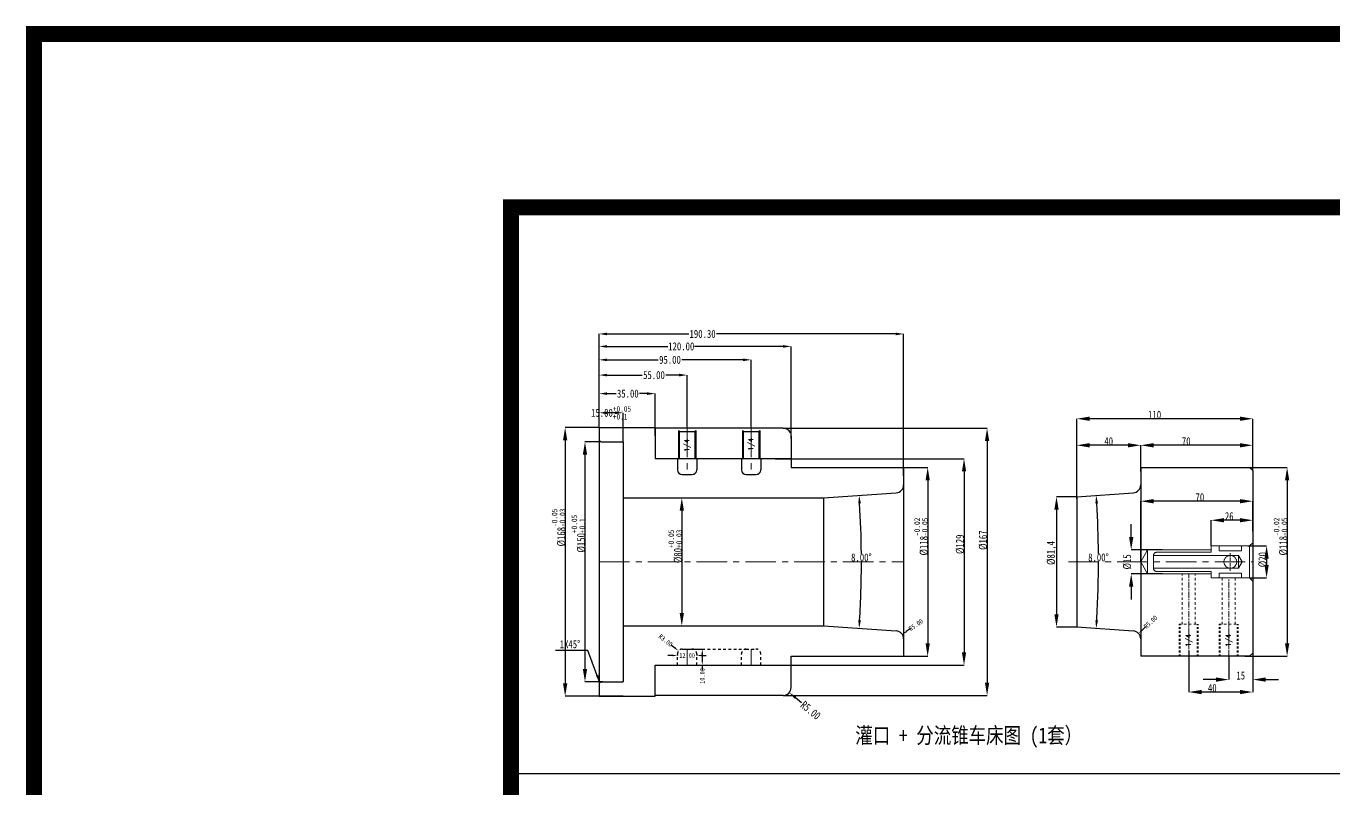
# Model space of a CAD drawing. Header units: millimetres. Extents: x 723 to 11228, y -2384 to 1578.
# Drawn here: x 723 to 1540, y 1102 to 1578 of the extents above; entities that cross this region are included whole.
import ezdxf
from ezdxf.enums import TextEntityAlignment as Align

# ---------------------------------------------------------------- set-up
doc = ezdxf.new("R2010")
doc.units = ezdxf.units.MM
doc.header["$LTSCALE"] = 16.335
doc.header["$PDMODE"] = 3
doc.header["$PDSIZE"] = 0.3125
for name, pattern in [('CENTER', [0.6, 0.375, -0.075, 0.075, -0.075]), ('HIDDEN', [0.2, 0.1, -0.1]), ('HIDDENX2', [0.75, 0.5, -0.25])]:
    doc.linetypes.add(name, pattern=pattern)
doc.layers.get('0').update_dxf_attribs({"linetype": 'CONTINUOUS'})
doc.layers.get('Defpoints').update_dxf_attribs({"linetype": 'CONTINUOUS'})
for name, color, linetype, lineweight in [('cool', 153, 'HIDDEN', 9), ('moldbase', 7, 'CONTINUOUS', 20), ('screw', 33, 'CONTINUOUS', 13), ('虚线', 6, 'HIDDENX2', 13)]:
    doc.layers.add(name, color=color, linetype=linetype, lineweight=lineweight)
doc.layers.add('DEFAULT_2', color=8, linetype='HIDDEN')
doc.styles.get("Standard").update_dxf_attribs({"font": 'txt', "width": 0.8})
doc.styles.add('TXT', font='txt.shx', dxfattribs={"bigfont": 'gbcbig.shx'})
doc.dimstyles.new('ISO-25', dxfattribs={"dimtxt": 8, "dimasz": 8, "dimexe": 0, "dimexo": 0, "dimgap": 0, "dimtad": 1, "dimtxsty": 'Standard', "dimcen": 0, "dimclrd": 4, "dimclre": 4, "dimclrt": 6, "dimadec": 0, "dimazin": 0, "dimtfac": 1, "dimtofl": 0, "dimtmove": 0, "dimatfit": 3, "dimfxl": 0, "dimarcsym": 0})
doc.dimstyles.get("Standard").update_dxf_attribs({"dimtxt": 0.15625, "dimasz": 0.1875, "dimexe": 0.125, "dimexo": 0.0625, "dimtad": 0, "dimtih": 1, "dimtoh": 1, "dimdsep": 46, "dimtxsty": 'Standard', "dimcen": 0.09, "dimadec": 0, "dimazin": 0, "dimtp": 0.01, "dimtm": 0.01, "dimtfac": 1, "dimtofl": 0, "dimtmove": 0, "dimatfit": 3, "dimfxl": 0, "dimtolj": 1, "dimarcsym": 0})
doc.dimstyles.new('STANDARD$0', dxfattribs={"dimscale": 2, "dimtxt": 3, "dimasz": 3, "dimexe": 1.25, "dimexo": 0.625, "dimgap": 0.5, "dimtad": 0, "dimdsep": 46, "dimlunit": 6, "dimtxsty": 'Standard', "dimblk": 'CLOSEDBLANK', "dimcen": 0, "dimclrt": 2, "dimazin": 2, "dimtfac": 2, "dimtmove": 1, "dimatfit": 3, "dimfxl": 0, "dimtolj": 1, "dimtzin": 0, "dimarcsym": 0})

# ---------------------------------------------------------------- blocks, each defined once
blk = doc.blocks.new('*D26')
at = {"color": 4, "lineweight": -2}
for p, q in [((1271.19, 1302.6), (1286.22, 1302.6)), ((1286.22, 1294.6), (1286.22, 1192.6)), ((1271.19, 1184.6), (1286.22, 1184.6))]:
    blk.add_line(p, q, dxfattribs=at)
at = {"color": 4}
for points in [[(1284.89, 1294.6), (1287.56, 1294.6), (1286.22, 1302.6)], [(1284.89, 1192.6), (1287.56, 1192.6), (1286.22, 1184.6)]]:
    blk.add_solid(points, dxfattribs=at)
at = {"layer": 'Defpoints', "color": 0}
for p in [(1271.19, 1302.6), (1271.19, 1184.6), (1286.22, 1184.6)]:
    blk.add_point(p, dxfattribs=at)
at = {"color": 6, "lineweight": 0, "insert": (1282.14, 1259.41), "char_height": 5, "attachment_point": 5, "rotation": 90}
blk.add_mtext('%%C118{\\H0.7x;\\S-0.02^ -0.05;}', dxfattribs=at)
blk = doc.blocks.new('*D27')
at = {"color": 4, "lineweight": -2}
for p, q in [((1111.99, 1283.6), (1132.57, 1283.6)), ((1132.57, 1275.6), (1132.57, 1211.6)), ((1111.99, 1203.6), (1132.57, 1203.6))]:
    blk.add_line(p, q, dxfattribs=at)
at = {"color": 4}
for points in [[(1131.23, 1275.6), (1133.9, 1275.6), (1132.57, 1283.6)], [(1131.23, 1211.6), (1133.9, 1211.6), (1132.57, 1203.6)]]:
    blk.add_solid(points, dxfattribs=at)
at = {"layer": 'Defpoints', "color": 0}
for p in [(1111.99, 1283.6), (1111.99, 1203.6), (1132.57, 1203.6)]:
    blk.add_point(p, dxfattribs=at)
at = {"color": 6, "lineweight": 0, "insert": (1128.48, 1253.28), "char_height": 5, "attachment_point": 5, "rotation": 90}
blk.add_mtext('%%C80{\\H0.7x;\\S+0.05^ +0.03;}', dxfattribs=at)
blk = doc.blocks.new('*D43')
at = {"color": 4, "lineweight": -2}
for start, end in [(0.50798, 3.51904), (356.48096, 0.02702)]:
    blk.add_arc((649.16, 1243.6), 595.65, start, end, dxfattribs=at)
at = {"color": 4}
for points in [[(1242.86, 1280.11), (1244.52, 1280.22), (1243.36, 1285.15)], [(1244.52, 1206.99), (1242.86, 1207.1), (1243.36, 1202.05)]]:
    blk.add_solid(points, dxfattribs=at)
at = {"layer": 'Defpoints', "color": 0}
for p in [(1221.19, 1283.6), (1266.54, 1286.78), (1244.65, 1229.74), (1221.19, 1203.6), (1266.54, 1200.43)]:
    blk.add_point(p, dxfattribs=at)
at = {"color": 6, "insert": (1244.8, 1246.38), "char_height": 5, "attachment_point": 5}
blk.add_mtext('\\A1;8.00°', dxfattribs=at)
blk = doc.blocks.new('*D28')
at = {"color": 4, "lineweight": -2}
for p, q in [((1080.89, 1327.6), (1080.89, 1348.73)), ((1085.89, 1348.73), (1091.5, 1348.73)), ((1110.89, 1348.73), (1106.16, 1348.73)), ((1115.89, 1322.41), (1115.89, 1348.73))]:
    blk.add_line(p, q, dxfattribs=at)
at = {"color": 4}
for points in [[(1085.89, 1349.57), (1085.89, 1347.9), (1080.89, 1348.73)], [(1110.89, 1349.57), (1110.89, 1347.9), (1115.89, 1348.73)]]:
    blk.add_solid(points, dxfattribs=at)
at = {"layer": 'Defpoints', "color": 0}
for p in [(1115.89, 1348.73), (1080.89, 1327.6), (1115.89, 1322.41)]:
    blk.add_point(p, dxfattribs=at)
at = {"color": 6, "insert": (1098.83, 1348.73), "char_height": 5, "attachment_point": 5}
blk.add_mtext('\\A1;35.00', dxfattribs=at)
blk = doc.blocks.new('*D44')
at = {"color": 4, "lineweight": -2}
for p, q in [((1080.89, 1327.6), (1080.89, 1360.34)), ((1085.89, 1360.34), (1107.85, 1360.34)), ((1130.89, 1360.34), (1122.51, 1360.34)), ((1135.89, 1328.1), (1135.89, 1360.34))]:
    blk.add_line(p, q, dxfattribs=at)
at = {"color": 4}
for points in [[(1085.89, 1361.17), (1085.89, 1359.51), (1080.89, 1360.34)], [(1130.89, 1361.17), (1130.89, 1359.51), (1135.89, 1360.34)]]:
    blk.add_solid(points, dxfattribs=at)
at = {"layer": 'Defpoints', "color": 0}
for p in [(1135.89, 1360.34), (1080.89, 1327.6), (1135.89, 1328.1)]:
    blk.add_point(p, dxfattribs=at)
at = {"color": 6, "insert": (1115.18, 1360.34), "char_height": 5, "attachment_point": 5}
blk.add_mtext('\\A1;55.00', dxfattribs=at)
blk = doc.blocks.new('*D45')
at = {"color": 4, "lineweight": -2}
for p, q in [((1080.89, 1327.6), (1080.89, 1369.86)), ((1085.89, 1369.86), (1117.86, 1369.86)), ((1170.89, 1369.86), (1132.52, 1369.86)), ((1175.89, 1328.1), (1175.89, 1369.86))]:
    blk.add_line(p, q, dxfattribs=at)
at = {"color": 4}
for points in [[(1085.89, 1370.69), (1085.89, 1369.03), (1080.89, 1369.86)], [(1170.89, 1370.69), (1170.89, 1369.03), (1175.89, 1369.86)]]:
    blk.add_solid(points, dxfattribs=at)
at = {"layer": 'Defpoints', "color": 0}
for p in [(1175.89, 1369.86), (1080.89, 1327.6), (1175.89, 1328.1)]:
    blk.add_point(p, dxfattribs=at)
at = {"color": 6, "insert": (1125.19, 1369.86), "char_height": 5, "attachment_point": 5}
blk.add_mtext('\\A1;95.00', dxfattribs=at)
blk = doc.blocks.new('*D46')
at = {"color": 4, "lineweight": -2}
for p, q in [((1080.89, 1327.6), (1080.89, 1378.26)), ((1085.89, 1378.26), (1123.9, 1378.26)), ((1195.89, 1378.26), (1140.56, 1378.26)), ((1200.89, 1320.6), (1200.89, 1378.26))]:
    blk.add_line(p, q, dxfattribs=at)
at = {"color": 4}
for points in [[(1085.89, 1379.09), (1085.89, 1377.43), (1080.89, 1378.26)], [(1195.89, 1379.09), (1195.89, 1377.43), (1200.89, 1378.26)]]:
    blk.add_solid(points, dxfattribs=at)
at = {"layer": 'Defpoints', "color": 0}
for p in [(1200.89, 1378.26), (1080.89, 1327.6), (1200.89, 1320.6)]:
    blk.add_point(p, dxfattribs=at)
at = {"color": 6, "insert": (1132.23, 1378.26), "char_height": 5, "attachment_point": 5}
blk.add_mtext('\\A1;120.00', dxfattribs=at)
blk = doc.blocks.new('*D47')
at = {"color": 4, "lineweight": -2}
for p, q in [((1080.89, 1327.6), (1080.89, 1386.04)), ((1085.89, 1386.04), (1136.89, 1386.04)), ((1266.19, 1386.04), (1154.22, 1386.04)), ((1271.19, 1297.3), (1271.19, 1386.04))]:
    blk.add_line(p, q, dxfattribs=at)
at = {"color": 4}
for points in [[(1085.89, 1386.88), (1085.89, 1385.21), (1080.89, 1386.04)], [(1266.19, 1386.88), (1266.19, 1385.21), (1271.19, 1386.04)]]:
    blk.add_solid(points, dxfattribs=at)
at = {"layer": 'Defpoints', "color": 0}
for p in [(1271.19, 1386.04), (1080.89, 1327.6), (1271.19, 1297.3)]:
    blk.add_point(p, dxfattribs=at)
at = {"color": 6, "insert": (1145.55, 1386.04), "char_height": 5, "attachment_point": 5}
blk.add_mtext('\\A1;190.30', dxfattribs=at)
blk = doc.blocks.new('*D31')
at = {"color": 4, "lineweight": -2}
for p, q in [((1419.34, 1300.1), (1419.34, 1316.47)), ((1481.34, 1316.47), (1427.34, 1316.47)), ((1489.34, 1305.6), (1489.34, 1316.47))]:
    blk.add_line(p, q, dxfattribs=at)
at = {"color": 4}
for points in [[(1427.34, 1317.81), (1427.34, 1315.14), (1419.34, 1316.47)], [(1481.34, 1317.81), (1481.34, 1315.14), (1489.34, 1316.47)]]:
    blk.add_solid(points, dxfattribs=at)
at = {"layer": 'Defpoints', "color": 0}
for p in [(1419.34, 1316.47), (1419.34, 1300.1), (1489.34, 1305.6)]:
    blk.add_point(p, dxfattribs=at)
at = {"color": 6, "lineweight": 0, "insert": (1447.79, 1318.97), "char_height": 5, "attachment_point": 5}
blk.add_mtext('70', dxfattribs=at)
blk = doc.blocks.new('*D32')
at = {"color": 4, "lineweight": -2}
for p, q in [((1379.34, 1283.04), (1379.34, 1333.05)), ((1481.34, 1333.05), (1387.34, 1333.05)), ((1489.34, 1300.6), (1489.34, 1333.05))]:
    blk.add_line(p, q, dxfattribs=at)
at = {"color": 4}
for points in [[(1387.34, 1334.38), (1387.34, 1331.72), (1379.34, 1333.05)], [(1481.34, 1334.38), (1481.34, 1331.72), (1489.34, 1333.05)]]:
    blk.add_solid(points, dxfattribs=at)
at = {"layer": 'Defpoints', "color": 0}
for p in [(1379.34, 1333.05), (1489.34, 1300.6), (1379.34, 1283.04)]:
    blk.add_point(p, dxfattribs=at)
at = {"color": 6, "lineweight": 0, "insert": (1428.03, 1335.55), "char_height": 5, "attachment_point": 5}
blk.add_mtext('110', dxfattribs=at)
blk = doc.blocks.new('*D33')
at = {"color": 4, "lineweight": -2}
for p, q in [((1379.34, 1283.04), (1379.34, 1316.47)), ((1411.34, 1316.47), (1387.34, 1316.47)), ((1419.34, 1300.5), (1419.34, 1316.47))]:
    blk.add_line(p, q, dxfattribs=at)
at = {"color": 4}
for points in [[(1387.34, 1317.81), (1387.34, 1315.14), (1379.34, 1316.47)], [(1411.34, 1317.81), (1411.34, 1315.14), (1419.34, 1316.47)]]:
    blk.add_solid(points, dxfattribs=at)
at = {"layer": 'Defpoints', "color": 0}
for p in [(1379.34, 1316.47), (1419.34, 1300.5), (1379.34, 1283.04)]:
    blk.add_point(p, dxfattribs=at)
at = {"color": 6, "lineweight": 0, "insert": (1399.34, 1318.97), "char_height": 5, "attachment_point": 5}
blk.add_mtext('40', dxfattribs=at)
blk = doc.blocks.new('*D34')
at = {"color": 4, "lineweight": -2}
for p, q in [((1487.34, 1302.6), (1510.84, 1302.6)), ((1510.84, 1294.6), (1510.84, 1192.6)), ((1484.34, 1184.6), (1510.84, 1184.6))]:
    blk.add_line(p, q, dxfattribs=at)
at = {"color": 4}
for points in [[(1509.51, 1294.6), (1512.18, 1294.6), (1510.84, 1302.6)], [(1509.51, 1192.6), (1512.18, 1192.6), (1510.84, 1184.6)]]:
    blk.add_solid(points, dxfattribs=at)
at = {"layer": 'Defpoints', "color": 0}
for p in [(1487.34, 1302.6), (1484.34, 1184.6), (1510.84, 1184.6)]:
    blk.add_point(p, dxfattribs=at)
at = {"color": 6, "lineweight": 0, "insert": (1506.76, 1259.41), "char_height": 5, "attachment_point": 5, "rotation": 90}
blk.add_mtext('%%C118{\\H0.7x;\\S-0.02^ -0.05;}', dxfattribs=at)
blk = doc.blocks.new('*D35')
at = {"color": 4, "lineweight": -2}
for p, q in [((1489.34, 1188.57), (1489.34, 1170.04)), ((1474.34, 1184.6), (1474.34, 1170.04)), ((1466.34, 1170.04), (1458.34, 1170.04)), ((1497.34, 1170.04), (1505.34, 1170.04))]:
    blk.add_line(p, q, dxfattribs=at)
at = {"color": 4}
for points in [[(1466.34, 1171.38), (1466.34, 1168.71), (1474.34, 1170.04)], [(1497.34, 1171.38), (1497.34, 1168.71), (1489.34, 1170.04)]]:
    blk.add_solid(points, dxfattribs=at)
at = {"layer": 'Defpoints', "color": 0}
for p in [(1489.34, 1188.57), (1474.34, 1184.6), (1489.34, 1170.04)]:
    blk.add_point(p, dxfattribs=at)
at = {"color": 6, "lineweight": 0, "insert": (1481.84, 1172.54), "char_height": 5, "attachment_point": 5}
blk.add_mtext('15', dxfattribs=at)
blk = doc.blocks.new('*D36')
at = {"color": 4, "lineweight": -2}
for p, q in [((1449.34, 1188.11), (1449.34, 1162.25)), ((1489.34, 1190.92), (1489.34, 1162.25)), ((1481.34, 1162.25), (1457.34, 1162.25))]:
    blk.add_line(p, q, dxfattribs=at)
at = {"color": 4}
for points in [[(1457.34, 1163.58), (1457.34, 1160.92), (1449.34, 1162.25)], [(1481.34, 1163.58), (1481.34, 1160.92), (1489.34, 1162.25)]]:
    blk.add_solid(points, dxfattribs=at)
at = {"layer": 'Defpoints', "color": 0}
for p in [(1449.34, 1188.11), (1489.34, 1190.92), (1449.34, 1162.25)]:
    blk.add_point(p, dxfattribs=at)
at = {"color": 6, "lineweight": 0, "insert": (1464.07, 1164.75), "char_height": 5, "attachment_point": 5}
blk.add_mtext('40', dxfattribs=at)
blk = doc.blocks.new('*D58')
at = {"color": 4, "lineweight": -2}
for p, q in [((1379.34, 1284.3), (1366.72, 1284.3)), ((1366.72, 1276.3), (1366.72, 1210.9)), ((1379.34, 1202.9), (1366.72, 1202.9))]:
    blk.add_line(p, q, dxfattribs=at)
at = {"color": 4}
for points in [[(1365.38, 1276.3), (1368.05, 1276.3), (1366.72, 1284.3)], [(1365.38, 1210.9), (1368.05, 1210.9), (1366.72, 1202.9)]]:
    blk.add_solid(points, dxfattribs=at)
at = {"layer": 'Defpoints', "color": 0}
for p in [(1379.34, 1284.3), (1366.72, 1202.9), (1379.34, 1202.9)]:
    blk.add_point(p, dxfattribs=at)
at = {"color": 6, "lineweight": 0, "insert": (1363.8, 1249.12), "char_height": 5, "attachment_point": 5, "rotation": 90}
blk.add_mtext('%%c81,4', dxfattribs=at)
blk = doc.blocks.new('*D59')
at = {"color": 4, "lineweight": -2}
for start, end in [(0.50798, 3.51904), (356.48096, 0.02702)]:
    blk.add_arc((797.31, 1243.6), 595.65, start, end, dxfattribs=at)
at = {"color": 4}
for points in [[(1391, 1280.11), (1392.67, 1280.22), (1391.51, 1285.15)], [(1392.67, 1206.99), (1391, 1207.1), (1391.51, 1202.05)]]:
    blk.add_solid(points, dxfattribs=at)
at = {"layer": 'Defpoints', "color": 0}
for p in [(1379.34, 1284.3), (1414.69, 1286.78), (1392.8, 1229.74), (1379.34, 1202.9), (1414.69, 1200.43)]:
    blk.add_point(p, dxfattribs=at)
at = {"color": 6, "insert": (1392.95, 1246.39), "char_height": 5, "attachment_point": 5}
blk.add_mtext('\\A1;8.00°', dxfattribs=at)
blk = doc.blocks.new('*D60')
at = {"color": 3, "lineweight": -2}
blk.add_line((1422.33, 1203), (1420.15, 1200.94), dxfattribs=at)
at = {"color": 3}
blk.add_solid([(1419.81, 1201.3), (1420.5, 1200.57), (1417.97, 1198.88)], dxfattribs=at)
at = {"layer": 'Defpoints', "color": 0}
for p in [(1414.34, 1195.45), (1417.97, 1198.88)]:
    blk.add_point(p, dxfattribs=at)
at = {"color": 6, "insert": (1425.53, 1206.02), "char_height": 3, "attachment_point": 5, "rotation": 43.36579}
blk.add_mtext('\\A1;R5.00', dxfattribs=at)
blk = doc.blocks.new('*D61')
at = {"color": 3, "lineweight": -2}
blk.add_line((1275.24, 1201.7), (1272.77, 1200), dxfattribs=at)
at = {"color": 3}
blk.add_solid([(1272.49, 1200.41), (1273.05, 1199.58), (1270.3, 1198.29)], dxfattribs=at)
at = {"layer": 'Defpoints', "color": 0}
for p in [(1266.19, 1195.45), (1270.3, 1198.29)]:
    blk.add_point(p, dxfattribs=at)
at = {"color": 6, "insert": (1278.86, 1204.2), "char_height": 3, "attachment_point": 5, "rotation": 34.66288}
blk.add_mtext('\\A1;R5.00', dxfattribs=at)
blk = doc.blocks.new('*D62')
at = {"color": 4, "lineweight": -2}
for p, q in [((1486.25, 1253.6), (1497.99, 1253.6)), ((1497.99, 1245.6), (1497.99, 1241.6)), ((1487.34, 1233.6), (1497.99, 1233.6))]:
    blk.add_line(p, q, dxfattribs=at)
at = {"color": 4}
for points in [[(1496.65, 1245.6), (1499.32, 1245.6), (1497.99, 1253.6)], [(1496.65, 1241.6), (1499.32, 1241.6), (1497.99, 1233.6)]]:
    blk.add_solid(points, dxfattribs=at)
at = {"layer": 'Defpoints', "color": 0}
for p in [(1486.25, 1253.6), (1487.34, 1233.6), (1497.99, 1233.6)]:
    blk.add_point(p, dxfattribs=at)
at = {"color": 6, "lineweight": 0, "insert": (1495.49, 1244.99), "char_height": 5, "attachment_point": 5, "rotation": 90}
blk.add_mtext('%%c20', dxfattribs=at)
blk = doc.blocks.new('*D63')
at = {"color": 4, "lineweight": -2}
for p, q in [((1463.34, 1253.6), (1463.34, 1269.62)), ((1481.34, 1269.62), (1471.34, 1269.62)), ((1489.34, 1262.88), (1489.34, 1269.62))]:
    blk.add_line(p, q, dxfattribs=at)
at = {"color": 4}
for points in [[(1471.34, 1270.95), (1471.34, 1268.29), (1463.34, 1269.62)], [(1481.34, 1270.95), (1481.34, 1268.29), (1489.34, 1269.62)]]:
    blk.add_solid(points, dxfattribs=at)
at = {"layer": 'Defpoints', "color": 0}
for p in [(1463.34, 1269.62), (1489.34, 1262.88), (1463.34, 1253.6)]:
    blk.add_point(p, dxfattribs=at)
at = {"color": 6, "lineweight": 0, "insert": (1474.66, 1272.12), "char_height": 5, "attachment_point": 5}
blk.add_mtext('26', dxfattribs=at)
blk = doc.blocks.new('*D64')
at = {"color": 4, "lineweight": -2}
for p, q in [((1419.34, 1243.6), (1419.34, 1281.52)), ((1481.34, 1281.52), (1427.34, 1281.52)), ((1489.34, 1262.88), (1489.34, 1281.52))]:
    blk.add_line(p, q, dxfattribs=at)
at = {"color": 4}
for points in [[(1427.34, 1282.85), (1427.34, 1280.18), (1419.34, 1281.52)], [(1481.34, 1282.85), (1481.34, 1280.18), (1489.34, 1281.52)]]:
    blk.add_solid(points, dxfattribs=at)
at = {"layer": 'Defpoints', "color": 0}
for p in [(1419.34, 1281.52), (1489.34, 1262.88), (1419.34, 1243.6)]:
    blk.add_point(p, dxfattribs=at)
at = {"color": 6, "lineweight": 0, "insert": (1456.33, 1284.02), "char_height": 5, "attachment_point": 5}
blk.add_mtext('70', dxfattribs=at)
blk = doc.blocks.new('*D65')
at = {"color": 4, "lineweight": -2}
for p, q in [((1413.4, 1259.1), (1413.4, 1267.1)), ((1432.98, 1251.1), (1413.4, 1251.1)), ((1432.98, 1236.1), (1413.4, 1236.1)), ((1413.4, 1228.1), (1413.4, 1220.1))]:
    blk.add_line(p, q, dxfattribs=at)
at = {"color": 4}
for points in [[(1412.07, 1259.1), (1414.74, 1259.1), (1413.4, 1251.1)], [(1412.07, 1228.1), (1414.74, 1228.1), (1413.4, 1236.1)]]:
    blk.add_solid(points, dxfattribs=at)
at = {"layer": 'Defpoints', "color": 0}
for p in [(1432.98, 1251.1), (1413.4, 1236.1), (1432.98, 1236.1)]:
    blk.add_point(p, dxfattribs=at)
at = {"color": 6, "lineweight": 0, "insert": (1410.9, 1243.6), "char_height": 5, "attachment_point": 5, "rotation": 90}
blk.add_mtext('%%c15', dxfattribs=at)
blk = doc.blocks.new('*D37')
at = {"color": 4, "lineweight": -2}
for p, q in [((1080.89, 1327.6), (1059.68, 1327.6)), ((1059.68, 1319.6), (1059.68, 1167.6)), ((1095.89, 1159.6), (1059.68, 1159.6))]:
    blk.add_line(p, q, dxfattribs=at)
at = {"color": 4}
for points in [[(1058.35, 1319.6), (1061.01, 1319.6), (1059.68, 1327.6)], [(1058.35, 1167.6), (1061.01, 1167.6), (1059.68, 1159.6)]]:
    blk.add_solid(points, dxfattribs=at)
at = {"layer": 'Defpoints', "color": 0}
for p in [(1080.89, 1327.6), (1059.68, 1159.6), (1095.89, 1159.6)]:
    blk.add_point(p, dxfattribs=at)
at = {"color": 6, "lineweight": 0, "insert": (1055.6, 1265.05), "char_height": 5, "attachment_point": 5, "rotation": 90}
blk.add_mtext('%%C168{\\H0.7x;\\S-0.05^ -0.03;}', dxfattribs=at)
blk = doc.blocks.new('*D38')
at = {"color": 3, "linetype": 'Continuous', "lineweight": -2}
for p, q in [((1126.89, 1185.1), (1123.89, 1185.1)), ((1129.89, 1185.6), (1129.89, 1185.1)), ((1141.89, 1186.1), (1141.89, 1185.1)), ((1144.89, 1185.1), (1147.89, 1185.1))]:
    blk.add_line(p, q, dxfattribs=at)
at = {"color": 3}
for points in [[(1126.89, 1185.6), (1126.89, 1184.6), (1129.89, 1185.1)], [(1144.89, 1185.6), (1144.89, 1184.6), (1141.89, 1185.1)]]:
    blk.add_solid(points, dxfattribs=at)
at = {"layer": 'Defpoints', "color": 0}
for p in [(1129.89, 1185.6), (1129.89, 1185.1), (1141.89, 1186.1)]:
    blk.add_point(p, dxfattribs=at)
at = {"color": 6, "insert": (1135.89, 1185.1), "char_height": 3, "attachment_point": 5}
blk.add_mtext('\\A1;12.00', dxfattribs=at)
blk = doc.blocks.new('*D66')
at = {"color": 3, "linetype": 'Continuous', "lineweight": -2}
for p, q in [((1134.05, 1189.1), (1145.37, 1189.1)), ((1145.37, 1186.1), (1145.37, 1182.1)), ((1134.05, 1179.1), (1145.37, 1179.1)), ((1145.37, 1179.1), (1145.37, 1176.1))]:
    blk.add_line(p, q, dxfattribs=at)
at = {"color": 3}
for points in [[(1144.87, 1186.1), (1145.87, 1186.1), (1145.37, 1189.1)], [(1144.87, 1182.1), (1145.87, 1182.1), (1145.37, 1179.1)]]:
    blk.add_solid(points, dxfattribs=at)
at = {"layer": 'Defpoints', "color": 0}
for p in [(1134.05, 1189.1), (1134.05, 1179.1), (1145.37, 1179.1)]:
    blk.add_point(p, dxfattribs=at)
at = {"color": 6, "insert": (1145.37, 1172.3), "char_height": 3, "attachment_point": 5, "rotation": 90}
blk.add_mtext('\\A1;10.00', dxfattribs=at)
blk = doc.blocks.new('*D67')
at = {"color": 3, "linetype": 'Continuous', "lineweight": -2}
blk.add_line((1125.88, 1191.75), (1128.22, 1189.87), dxfattribs=at)
at = {"color": 3}
blk.add_solid([(1128.53, 1190.25), (1127.9, 1189.48), (1130.55, 1187.98)], dxfattribs=at)
at = {"layer": 'Defpoints', "color": 0}
for p in [(1130.55, 1187.98), (1132.89, 1186.1)]:
    blk.add_point(p, dxfattribs=at)
at = {"color": 6, "insert": (1122.45, 1194.5), "char_height": 3, "attachment_point": 5, "rotation": 321.17969}
blk.add_mtext('\\A1;R3.00', dxfattribs=at)
blk = doc.blocks.new('*D68')
at = {"color": 4, "lineweight": -2}
for p, q in [((1195.89, 1327.1), (1323.34, 1327.1)), ((1323.34, 1319.1), (1323.34, 1168.1)), ((1195.89, 1160.1), (1323.34, 1160.1))]:
    blk.add_line(p, q, dxfattribs=at)
at = {"color": 4}
for points in [[(1322, 1319.1), (1324.67, 1319.1), (1323.34, 1327.1)], [(1322, 1168.1), (1324.67, 1168.1), (1323.34, 1160.1)]]:
    blk.add_solid(points, dxfattribs=at)
at = {"layer": 'Defpoints', "color": 0}
for p in [(1195.89, 1327.1), (1195.89, 1160.1), (1323.34, 1160.1)]:
    blk.add_point(p, dxfattribs=at)
at = {"color": 6, "lineweight": 0, "insert": (1320.84, 1257.18), "char_height": 5, "attachment_point": 5, "rotation": 90}
blk.add_mtext('%%c167', dxfattribs=at)
blk = doc.blocks.new('*D39')
at = {"color": 4, "lineweight": -2}
for p, q in [((1080.89, 1318.6), (1072.07, 1318.6)), ((1072.07, 1310.6), (1072.07, 1176.6)), ((1083.25, 1168.6), (1072.07, 1168.6))]:
    blk.add_line(p, q, dxfattribs=at)
at = {"color": 4}
for points in [[(1070.73, 1310.6), (1073.4, 1310.6), (1072.07, 1318.6)], [(1070.73, 1176.6), (1073.4, 1176.6), (1072.07, 1168.6)]]:
    blk.add_solid(points, dxfattribs=at)
at = {"layer": 'Defpoints', "color": 0}
for p in [(1080.89, 1318.6), (1072.07, 1168.6), (1083.25, 1168.6)]:
    blk.add_point(p, dxfattribs=at)
at = {"color": 6, "lineweight": 0, "insert": (1067.98, 1261.23), "char_height": 5, "attachment_point": 5, "rotation": 90}
blk.add_mtext('%%C150{\\H0.7x;\\S+0.05^ +0.1;}', dxfattribs=at)
blk = doc.blocks.new('*D69')
at = {"color": 4, "lineweight": -2}
for p, q in [((1190.89, 1308.1), (1308.94, 1308.1)), ((1308.94, 1300.1), (1308.94, 1187.1)), ((1200.89, 1179.1), (1308.94, 1179.1))]:
    blk.add_line(p, q, dxfattribs=at)
at = {"color": 4}
for points in [[(1307.6, 1300.1), (1310.27, 1300.1), (1308.94, 1308.1)], [(1307.6, 1187.1), (1310.27, 1187.1), (1308.94, 1179.1)]]:
    blk.add_solid(points, dxfattribs=at)
at = {"layer": 'Defpoints', "color": 0}
for p in [(1190.89, 1308.1), (1200.89, 1179.1), (1308.94, 1179.1)]:
    blk.add_point(p, dxfattribs=at)
at = {"color": 6, "lineweight": 0, "insert": (1306.44, 1254.59), "char_height": 5, "attachment_point": 5, "rotation": 90}
blk.add_mtext('%%c129', dxfattribs=at)
blk = doc.blocks.new('*D70')
at = {"color": 4, "lineweight": -2}
blk.add_line((1207.44, 1155.53), (1203.59, 1158.72), dxfattribs=at)
at = {"color": 4}
blk.add_solid([(1204.12, 1159.37), (1203.06, 1158.08), (1199.74, 1161.91)], dxfattribs=at)
at = {"layer": 'Defpoints', "color": 0}
for p in [(1195.89, 1165.1), (1199.74, 1161.91)]:
    blk.add_point(p, dxfattribs=at)
at = {"color": 6, "insert": (1213.09, 1150.85), "char_height": 5, "attachment_point": 5, "rotation": 320.35525}
blk.add_mtext('\\A1;R5.00', dxfattribs=at)
blk = doc.blocks.new('*D71')
at = {"color": 4, "lineweight": -2}
for p, q in [((1080.89, 1331.59), (1080.89, 1336.77)), ((1090.89, 1336.77), (1085.89, 1336.77)), ((1095.89, 1318.6), (1095.89, 1336.77))]:
    blk.add_line(p, q, dxfattribs=at)
at = {"color": 4}
for points in [[(1085.89, 1337.6), (1085.89, 1335.93), (1080.89, 1336.77)], [(1090.89, 1337.6), (1090.89, 1335.93), (1095.89, 1336.77)]]:
    blk.add_solid(points, dxfattribs=at)
at = {"layer": 'Defpoints', "color": 0}
for p in [(1080.89, 1336.77), (1080.89, 1331.59), (1095.89, 1318.6)]:
    blk.add_point(p, dxfattribs=at)
at = {"color": 6, "insert": (1088.39, 1336.77), "char_height": 5, "attachment_point": 5}
blk.add_mtext('\\A1;15.00{\\H0.7x;\\S+0.05^ +0.1;}', dxfattribs=at)

msp = doc.modelspace()

# ---------------------------------------------------------------- linework, layer by layer
for p, q in [((1080.89, 1327.604), (1115.89, 1327.604)), ((1080.89, 1327.604), (1080.89, 1167.604)), ((1115.89, 1327.604), (1115.89, 1308.104)), ((1195.89, 1327.104), (1115.89, 1327.104)), ((1130.49, 1325.604), (1130.49, 1308.104)), ((1130.49, 1325.604), (1130.99, 1325.104)), ((1130.99, 1325.104), (1130.99, 1308.104)), ((1130.99, 1325.104), (1140.79, 1325.104)), ((1141.29, 1325.604), (1140.79, 1325.104)), ((1140.79, 1325.104), (1140.79, 1308.104)), ((1141.29, 1325.604), (1141.29, 1308.104)), ((1170.49, 1325.604), (1170.49, 1308.104)), ((1170.49, 1325.604), (1170.99, 1325.104)), ((1170.99, 1325.104), (1170.99, 1308.104)), ((1170.99, 1325.104), (1180.79, 1325.104)), ((1181.29, 1325.604), (1180.79, 1325.104)), ((1180.79, 1325.104), (1180.79, 1308.104)), ((1181.29, 1325.604), (1181.29, 1308.104)), ((1081.89, 1318.604), (1080.89, 1319.604)), ((1081.89, 1318.604), (1095.89, 1318.604)), ((1095.89, 1318.604), (1095.89, 1168.604)), ((1200.89, 1322.104), (1200.89, 1302.604)), ((1115.89, 1308.104), (1200.89, 1308.104)), ((1129.89, 1308.104), (1129.89, 1301.104)), ((1141.89, 1308.104), (1141.89, 1301.104)), ((1169.89, 1308.104), (1169.89, 1301.104)), ((1181.89, 1308.104), (1181.89, 1301.104)), ((1200.89, 1302.604), (1271.19, 1302.604)), ((1271.19, 1302.604), (1271.19, 1184.604)), ((1419.338, 1302.604), (1419.338, 1184.604)), ((1419.338, 1302.604), (1487.338, 1302.604)), ((1487.338, 1302.604), (1489.338, 1300.604)), ((1489.338, 1300.604), (1489.338, 1186.604)), ((1132.89, 1298.104), (1138.89, 1298.104)), ((1172.89, 1298.104), (1178.89, 1298.104)), ((1095.89, 1283.604), (1221.19, 1283.604)), ((1221.19, 1283.604), (1266.539, 1286.775)), ((1221.19, 1283.604), (1221.19, 1203.604)), ((1379.338, 1284.303), (1414.687, 1286.775)), ((1379.338, 1284.303), (1379.338, 1202.905)), ((1095.89, 1203.604), (1221.19, 1203.604)), ((1221.19, 1203.604), (1266.539, 1200.433)), ((1379.338, 1202.905), (1414.687, 1200.433)), ((1487.338, 1184.604), (1489.338, 1186.604)), ((1115.89, 1179.104), (1200.89, 1179.104)), ((1115.89, 1159.604), (1115.89, 1179.104)), ((1200.89, 1184.604), (1271.19, 1184.604)), ((1200.89, 1165.104), (1200.89, 1184.604)), ((1487.337, 1184.604), (1419.338, 1184.604)), ((1081.89, 1168.604), (1080.89, 1167.604)), ((1081.89, 1168.604), (1095.89, 1168.604)), ((1080.89, 1167.604), (1080.89, 1159.604)), ((1080.89, 1159.604), (1115.89, 1159.604)), ((1195.89, 1160.104), (1115.89, 1160.104)), ((1025.797, 1111.289), (1994.454, 1111.289))]:
    msp.add_line(p, q)
at = {"color": 4, "const_width": 10}
msp.add_lwpolyline([(727.857, 1573.392), (11222.503, 1573.392), (11222.503, -2379.292), (727.857, -2379.292)], close=True, dxfattribs=at)
at = {"const_width": 10}
msp.add_lwpolyline([(1994.454, 648.71), (1025.797, 648.71), (1025.797, 1465.17), (1994.454, 1465.17)], close=True, dxfattribs=at)
for centre, radius, start, end in [((1195.89, 1322.104), 5, 25.597252, 90), ((1132.89, 1301.104), 3, 180, 270), ((1138.89, 1301.104), 3, 270, 0), ((1172.89, 1301.104), 3, 180, 270), ((1178.89, 1301.104), 3, 270, 0), ((1266.19, 1291.763), 5, 274, 360), ((1414.338, 1291.763), 5, 274, 360), ((1266.19, 1195.445), 5, 0, 86), ((1414.338, 1195.445), 5, 0, 86), ((1195.89, 1165.104), 5, 270, 0)]:
    msp.add_arc(centre, radius, start, end)
at = {"layer": 'cool', "ltscale": 0.932966}
for p, q in [((1445.338, 1204.604), (1445.338, 1236.104)), ((1453.338, 1204.604), (1453.338, 1236.104)), ((1470.338, 1204.604), (1470.338, 1233.604)), ((1478.338, 1204.604), (1478.338, 1233.604)), ((1443.338, 1204.604), (1455.338, 1204.604)), ((1468.338, 1204.604), (1480.338, 1204.604))]:
    msp.add_line(p, q, dxfattribs=at)
at = {"layer": 'cool', "color": 1, "linetype": 'CENTER', "ltscale": 0.621977}
for p, q in [((1449.338, 1184.604), (1449.338, 1236.104)), ((1474.338, 1184.604), (1474.338, 1233.604))]:
    msp.add_line(p, q, dxfattribs=at)
at = {"layer": 'DEFAULT_2', "color": 8, "linetype": 'HIDDEN'}
for p, q in [((1129.89, 1179.104), (1129.89, 1186.104)), ((1132.89, 1189.104), (1138.89, 1189.104)), ((1138.89, 1189.104), (1172.89, 1189.104)), ((1141.89, 1179.104), (1141.89, 1186.104)), ((1169.89, 1179.104), (1169.89, 1186.104)), ((1172.89, 1189.104), (1178.89, 1189.104)), ((1181.89, 1179.104), (1181.89, 1186.104))]:
    msp.add_line(p, q, dxfattribs=at)
for centre, start, end in [((1132.89, 1186.104), 90, 180), ((1138.89, 1186.104), 0, 90), ((1172.89, 1186.104), 90, 180), ((1178.89, 1186.104), 0, 90)]:
    msp.add_arc(centre, 3, start, end, dxfattribs=at)
at = {"layer": 'moldbase', "color": 1, "linetype": 'CENTER', "ltscale": 3.109887}
for p, q in [((1135.89, 1328.104), (1135.89, 1298.104)), ((1175.89, 1328.104), (1175.89, 1298.104)), ((1080.89, 1243.604), (1271.19, 1243.604)), ((1374.142, 1243.604), (1489.338, 1243.604)), ((1135.89, 1179.104), (1135.89, 1189.104)), ((1175.89, 1179.104), (1175.89, 1189.104))]:
    msp.add_line(p, q, dxfattribs=at)
at = {"layer": 'screw', "color": 92, "linetype": 'HIDDEN', "ltscale": 0.746373}
for p, q in [((1443.338, 1184.604), (1443.338, 1204.604)), ((1455.338, 1184.604), (1455.338, 1204.604)), ((1468.338, 1184.604), (1468.338, 1204.604)), ((1480.338, 1184.604), (1480.338, 1204.604))]:
    msp.add_line(p, q, dxfattribs=at)
at = {"layer": 'screw', "linetype": 'HIDDEN', "ltscale": 0.746373}
for p, q in [((1444.088, 1184.604), (1444.088, 1204.604)), ((1454.588, 1184.604), (1454.588, 1204.604)), ((1469.088, 1184.604), (1469.088, 1204.604)), ((1479.588, 1184.604), (1479.588, 1204.604))]:
    msp.add_line(p, q, dxfattribs=at)
at = {"layer": 'screw', "color": 1, "linetype": 'CENTER', "ltscale": 0.466483}
for p, q in [((1449.338, 1184.604), (1449.338, 1204.604)), ((1474.338, 1184.604), (1474.338, 1204.604))]:
    msp.add_line(p, q, dxfattribs=at)
at = {"layer": '虚线', "ltscale": 10}
for p, q in [((1419.338, 1243.604), (1423.668, 1251.104)), ((1463.338, 1251.104), (1423.668, 1251.104)), ((1423.668, 1251.104), (1423.668, 1236.104)), ((1463.338, 1253.604), (1463.338, 1249.604)), ((1487.338, 1253.604), (1463.338, 1253.604)), ((1468.338, 1253.604), (1468.338, 1250.604)), ((1482.338, 1250.604), (1468.338, 1250.604)), ((1482.338, 1253.604), (1482.338, 1250.604)), ((1487.338, 1253.604), (1489.338, 1255.604)), ((1487.338, 1253.604), (1487.338, 1233.604)), ((1419.338, 1243.604), (1423.668, 1236.104)), ((1427.338, 1247.604), (1480.463, 1247.604)), ((1427.338, 1239.604), (1427.338, 1247.604)), ((1463.338, 1249.604), (1429.336, 1249.604)), ((1482.759, 1243.622), (1480.44, 1239.604)), ((1480.46, 1247.604), (1480.442, 1239.608)), ((1482.759, 1243.622), (1480.46, 1247.604)), ((1463.338, 1236.104), (1423.668, 1236.104)), ((1427.338, 1239.604), (1480.44, 1239.604)), ((1463.338, 1237.604), (1429.338, 1237.604)), ((1463.338, 1233.604), (1463.338, 1237.604)), ((1468.338, 1233.604), (1468.338, 1236.604)), ((1482.338, 1236.604), (1468.338, 1236.604)), ((1482.338, 1233.604), (1482.338, 1236.604)), ((1487.338, 1233.604), (1463.338, 1233.604)), ((1487.338, 1233.604), (1489.338, 1231.604))]:
    msp.add_line(p, q, dxfattribs=at)
at = {"layer": '虚线', "color": 1, "linetype": 'CENTER', "ltscale": 0.310989}
for p, q in [((1469.838, 1243.604), (1480.838, 1243.604)), ((1475.338, 1238.104), (1475.338, 1249.104))]:
    msp.add_line(p, q, dxfattribs=at)
at = {"layer": '虚线', "ltscale": 10}
msp.add_circle((1475.338, 1243.604), 4, dxfattribs=at)
for centre, start, end in [((1429.338, 1247.604), 90, 180), ((1429.338, 1239.604), 180, 270)]:
    msp.add_arc(centre, 2, start, end, dxfattribs=at)

# ---------------------------------------------------------------- texts
at = {"color": 6, "insert": (1056.26, 1194.628), "char_height": 5, "width": 18.00079, "attachment_point": 1}
msp.add_mtext('{\\fSimSun|b0|i0|c134|p2;1X45%%D}', dxfattribs=at)
at = {"insert": (1235.507, 1140.169), "char_height": 10, "width": 184.05419, "attachment_point": 1}
msp.add_mtext('{\\fSimSun|b0|i0|c134|p2; 灌口 + 分流锥车床图 (1套）}', dxfattribs=at)
at = {"layer": 'screw', "color": 222, "linetype": 'HIDDEN', "ltscale": 0.746373, "style": 'TXT'}
for rotation, p in [(90, (1135.89, 1316.308)), (90, (1175.89, 1317.091)), (89.99973, (1449.338, 1194.604)), (89.99973, (1474.338, 1194.604))]:
    msp.add_text('1/4', height=3, rotation=rotation, dxfattribs=at).set_placement(p, align=Align.MIDDLE)

# ---------------------------------------------------------------- dimensions: what is measured, and where the dimension line sits
for base, p1, p2, dimstyle, override, picture, middle in [((1271.19, 1386.042), (1080.89, 1327.604), (1271.19, 1297.304), 'Standard', {"dimtxt": 5, "dimasz": 5, "dimexe": 0, "dimexo": 0, "dimgap": 0, "dimtad": 0, "dimzin": 0, "dimcen": 0, "dimclrd": 4, "dimclre": 4, "dimclrt": 6, "dimadec": 2, "dimtol": 0, "dimfxl": 1.25, "dimtzin": 0}, '*D47', (1145.553, 1386.042)), ((1200.89, 1378.26), (1080.89, 1327.604), (1200.89, 1320.604), 'Standard', {"dimtxt": 5, "dimasz": 5, "dimexe": 0, "dimexo": 0, "dimgap": 0, "dimtad": 0, "dimzin": 0, "dimcen": 0, "dimclrd": 4, "dimclre": 4, "dimclrt": 6, "dimadec": 2, "dimtol": 0, "dimfxl": 1.25, "dimtzin": 0}, '*D46', (1132.229, 1378.26)), ((1175.89, 1369.86), (1080.89, 1327.604), (1175.89, 1328.104), 'Standard', {"dimtxt": 5, "dimasz": 5, "dimexe": 0, "dimexo": 0, "dimgap": 0, "dimtad": 0, "dimzin": 0, "dimcen": 0, "dimclrd": 4, "dimclre": 4, "dimclrt": 6, "dimadec": 2, "dimtol": 0, "dimfxl": 1.25, "dimtzin": 0}, '*D45', (1125.19, 1369.86)), ((1135.89, 1360.34), (1080.89, 1327.604), (1135.89, 1328.104), 'Standard', {"dimtxt": 5, "dimasz": 5, "dimexe": 0, "dimexo": 0, "dimgap": 0, "dimtad": 0, "dimzin": 0, "dimcen": 0, "dimclrd": 4, "dimclre": 4, "dimclrt": 6, "dimadec": 2, "dimtol": 0, "dimfxl": 1.25, "dimtzin": 0}, '*D44', (1115.18, 1360.34)), ((1115.89, 1348.732), (1080.89, 1327.604), (1115.89, 1322.406), 'Standard', {"dimtxt": 5, "dimasz": 5, "dimexe": 0, "dimexo": 0, "dimgap": 0, "dimtad": 0, "dimzin": 0, "dimcen": 0, "dimclrd": 4, "dimclre": 4, "dimclrt": 6, "dimadec": 2, "dimtol": 0, "dimfxl": 1.25, "dimtzin": 0}, '*D28', (1098.83, 1348.732)), ((1129.89, 1185.104), (1141.89, 1186.104), (1129.89, 1185.603), 'STANDARD$0', {"dimscale": 1, "dimexe": 0, "dimexo": 0, "dimgap": 0, "dimzin": 0, "dimlunit": 2, "dimclrd": 3, "dimclre": 3, "dimclrt": 6, "dimazin": 0, "dimtfac": 1, "dimtofl": 0, "dimtmove": 0, "dimfxl": 1.25, "dimarcsym": 1}, '*D38', (1135.89, 1185.104))]:
    dim = msp.add_linear_dim(base=base, p1=p1, p2=p2, dimstyle=dimstyle, override=override)
    dim.commit()
    dim.dimension.update_dxf_attribs({"geometry": picture, "text_midpoint": middle, "dimtype": 160})
dim = msp.add_linear_dim(base=(1080.89, 1336.767), p1=(1095.89, 1318.604), p2=(1080.89, 1331.592), text='<>{\\H0.7x;\\S+0.05^ +0.1;}', dimstyle='STANDARD$0', override={"dimscale": 1, "dimtxt": 5, "dimasz": 5, "dimexe": 0, "dimexo": 0, "dimgap": 0, "dimtih": 1, "dimtoh": 1, "dimzin": 0, "dimlunit": 2, "dimclrd": 4, "dimclre": 4, "dimclrt": 6, "dimazin": 0, "dimtp": 0.01, "dimtm": 0.01, "dimtfac": 1, "dimtofl": 0, "dimtmove": 0, "dimfxl": 1.25})
dim.commit()
dim.dimension.update_dxf_attribs({"geometry": '*D71', "text_midpoint": (1088.39, 1336.767), "dimtype": 160})
at = {"color": 6, "lineweight": 0}
for base, p1, p2, picture, middle in [((1379.338, 1333.051), (1489.338, 1300.604), (1379.338, 1283.038), '*D32', (1428.029, 1333.051)), ((1419.338, 1316.472), (1489.338, 1305.604), (1419.338, 1300.104), '*D31', (1447.792, 1316.472)), ((1419.338, 1281.516), (1489.338, 1262.875), (1419.338, 1243.604), '*D64', (1456.331, 1281.516)), ((1463.338, 1269.62), (1489.338, 1262.875), (1463.338, 1253.604), '*D63', (1474.656, 1269.62)), ((1449.338, 1162.251), (1489.338, 1190.922), (1449.338, 1188.108), '*D36', (1464.066, 1162.251)), ((1489.338, 1170.043), (1474.338, 1184.604), (1489.338, 1188.567), '*D35', (1481.838, 1170.043))]:
    dim = msp.add_linear_dim(base=base, p1=p1, p2=p2, dimstyle='ISO-25', override={"dimtxt": 5}, dxfattribs=at)
    dim.commit()
    dim.dimension.update_dxf_attribs({"geometry": picture, "text_midpoint": middle, "dimtype": 160})
for base, p1, p2, text, picture, middle in [((1059.68, 1159.604), (1080.89, 1327.604), (1095.89, 1159.604), '%%C<>{\\H0.7x;\\S-0.05^ -0.03;}', '*D37', (1059.68, 1265.052)), ((1323.337, 1160.104), (1195.89, 1327.104), (1195.89, 1160.104), '%%c<>', '*D68', (1323.337, 1257.183)), ((1072.067, 1168.604), (1080.89, 1318.604), (1083.255, 1168.604), '%%C<>{\\H0.7x;\\S+0.05^ +0.1;}', '*D39', (1072.067, 1261.228)), ((1308.935, 1179.104), (1190.89, 1308.104), (1200.89, 1179.104), '%%c<>', '*D69', (1308.935, 1254.586)), ((1286.224, 1184.604), (1271.19, 1302.604), (1271.19, 1184.604), '%%C<>{\\H0.7x;\\S-0.02^ -0.05;}', '*D26', (1286.224, 1259.414)), ((1510.844, 1184.604), (1487.338, 1302.604), (1484.338, 1184.604), '%%C<>{\\H0.7x;\\S-0.02^ -0.05;}', '*D34', (1510.844, 1259.414)), ((1132.567, 1203.604), (1111.989, 1283.604), (1111.989, 1203.604), '%%C<>{\\H0.7x;\\S+0.05^ +0.03;}', '*D27', (1132.567, 1253.283)), ((1366.715, 1202.905), (1379.338, 1284.303), (1379.338, 1202.905), '%%c<>', '*D58', (1366.715, 1249.118)), ((1413.402, 1236.104), (1432.978, 1251.104), (1432.978, 1236.104), '%%c<>', '*D65', (1413.402, 1243.604)), ((1497.987, 1233.604), (1486.253, 1253.604), (1487.338, 1233.604), '%%c<>', '*D62', (1497.987, 1244.988))]:
    dim = msp.add_linear_dim(base=base, p1=p1, p2=p2, angle=90, text=text, dimstyle='ISO-25', override={"dimtxt": 5}, dxfattribs=at)
    dim.commit()
    dim.dimension.update_dxf_attribs({"geometry": picture, "text_midpoint": middle, "dimtype": 160})
dim = msp.add_linear_dim(base=(1379.338, 1316.472), p1=(1419.338, 1300.495), p2=(1379.338, 1283.038), dimstyle='ISO-25', override={"dimtxt": 5}, dxfattribs=at)
dim.commit()
dim.dimension.update_dxf_attribs({"geometry": '*D33', "text_midpoint": (1399.338, 1318.972)})
for base, line1, line2, picture, middle in [((1244.649, 1229.744), ((1221.19, 1203.604), (1266.539, 1200.433)), ((1221.19, 1283.604), (1266.539, 1286.775)), '*D43', (1244.804, 1246.385)), ((1392.797, 1229.744), ((1379.338, 1202.905), (1414.687, 1200.433)), ((1379.338, 1284.303), (1414.687, 1286.775)), '*D59', (1392.952, 1246.385))]:
    dim = msp.add_angular_dim_2l(base=base, line1=line1, line2=line2, dimstyle='Standard', override={"dimtxt": 5, "dimasz": 5, "dimexe": 0, "dimexo": 0, "dimgap": 0, "dimtad": 0, "dimzin": 0, "dimcen": 0, "dimclrd": 4, "dimclre": 4, "dimclrt": 6, "dimadec": 2, "dimtol": 0, "dimfxl": 1.25, "dimtzin": 0})
    dim.commit()
    dim.dimension.update_dxf_attribs({"geometry": picture, "text_midpoint": middle, "dimtype": 162})
for center, mpoint, override, picture, middle in [((1414.338, 1195.445), (1417.973, 1198.879), {"dimtxt": 3, "dimasz": 3, "dimexe": 0, "dimexo": 0, "dimgap": 0, "dimtih": 0, "dimtoh": 0, "dimzin": 0, "dimcen": 0, "dimclrd": 3, "dimclre": 3, "dimclrt": 6, "dimadec": 2, "dimtp": 0, "dimtm": 0, "dimtzin": 0}, '*D60', (1425.533, 1206.02)), ((1266.19, 1195.445), (1270.303, 1198.289), {"dimtxt": 3, "dimasz": 3, "dimexe": 0, "dimexo": 0, "dimgap": 0, "dimtih": 0, "dimtoh": 0, "dimzin": 0, "dimcen": 0, "dimclrd": 3, "dimclre": 3, "dimclrt": 6, "dimadec": 2, "dimtp": 0, "dimtm": 0, "dimtzin": 0}, '*D61', (1278.857, 1204.204)), ((1132.89, 1186.104), (1130.553, 1187.985), {"dimtxt": 3, "dimasz": 3, "dimexe": 0, "dimexo": 0, "dimgap": 0, "dimtih": 0, "dimtoh": 0, "dimzin": 0, "dimcen": 0, "dimclrd": 3, "dimclre": 3, "dimclrt": 6, "dimadec": 2, "dimtp": 0, "dimtm": 0, "dimfxl": 1.25, "dimtzin": 0, "dimarcsym": 1}, '*D67', (1122.45, 1194.504)), ((1195.89, 1165.104), (1199.74, 1161.914), {"dimtxt": 5, "dimasz": 5, "dimexe": 0, "dimexo": 0, "dimgap": 0, "dimtih": 0, "dimtoh": 0, "dimzin": 0, "dimcen": 0, "dimclrd": 4, "dimclre": 4, "dimclrt": 6, "dimadec": 2, "dimtp": 0, "dimtm": 0, "dimtzin": 0}, '*D70', (1213.087, 1150.855))]:
    dim = msp.add_radius_dim(center=center, mpoint=mpoint, dimstyle='Standard', override=override)
    dim.commit()
    dim.dimension.update_dxf_attribs({"geometry": picture, "text_midpoint": middle})
dim = msp.add_linear_dim(base=(1145.366, 1179.104), p1=(1134.053, 1189.104), p2=(1134.053, 1179.104), angle=90, dimstyle='STANDARD$0', override={"dimscale": 1, "dimexe": 0, "dimexo": 0, "dimgap": 0, "dimzin": 0, "dimlunit": 2, "dimclrd": 3, "dimclre": 3, "dimclrt": 6, "dimazin": 0, "dimtfac": 1, "dimtofl": 0, "dimtmove": 0, "dimfxl": 1.25, "dimarcsym": 1})
dim.commit()
dim.dimension.update_dxf_attribs({"geometry": '*D66', "text_midpoint": (1145.366, 1172.304), "dimtype": 160})

# ---------------------------------------------------------------- leaders
msp.add_leader([(1081.39, 1168.104), (1073.794, 1188.132), (1053.673, 1188.132)], dimstyle='Standard', override={"dimtxt": 5, "dimasz": 5, "dimexe": 0, "dimexo": 0, "dimgap": 0, "dimzin": 0, "dimcen": 0, "dimclrd": 4, "dimclre": 4, "dimclrt": 6, "dimadec": 2, "dimfxl": 1.25, "dimtzin": 0})

doc.saveas('drawing.dxf')
